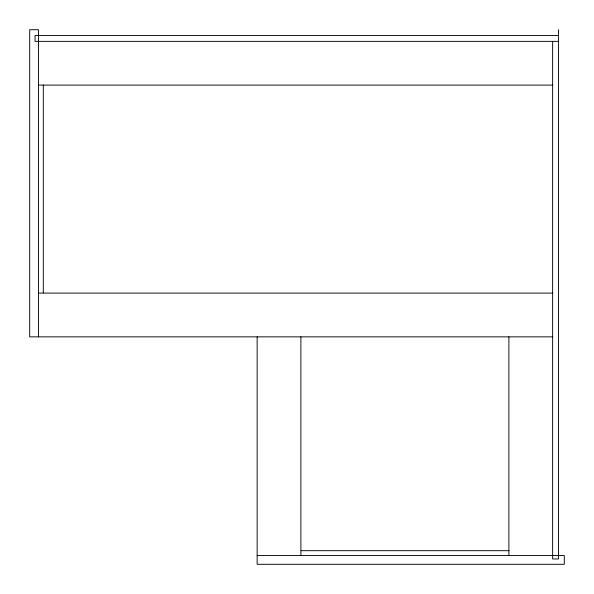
<?xml version="1.0" encoding="UTF-8"?>
<svg xmlns="http://www.w3.org/2000/svg" width="594" height="594" viewBox="0 0 594 594"><rect width="100%" height="100%" fill="white"/><g stroke="black" fill="none" stroke-linecap="round" stroke-linejoin="round"><path stroke-width="0.89" d="M558.471 35.529L35.046 35.529L35.046 41.365L558.471 41.365M38.447 85.105L552.635 85.105M38.447 293.109L552.635 293.109M552.635 336.85L29.7 336.85L29.7 29.7L38.447 29.7L38.447 336.85M301.195 550.69L509.028 550.69M257.15 555.553L564.3 555.553L564.3 564.3L257.15 564.3L257.15 336.85M558.471 29.7L558.471 558.954L552.635 558.954L552.635 41.365M508.895 336.85L508.895 555.553M300.891 336.85L300.891 555.553M43.31 84.972L43.31 292.805"/></g></svg>
